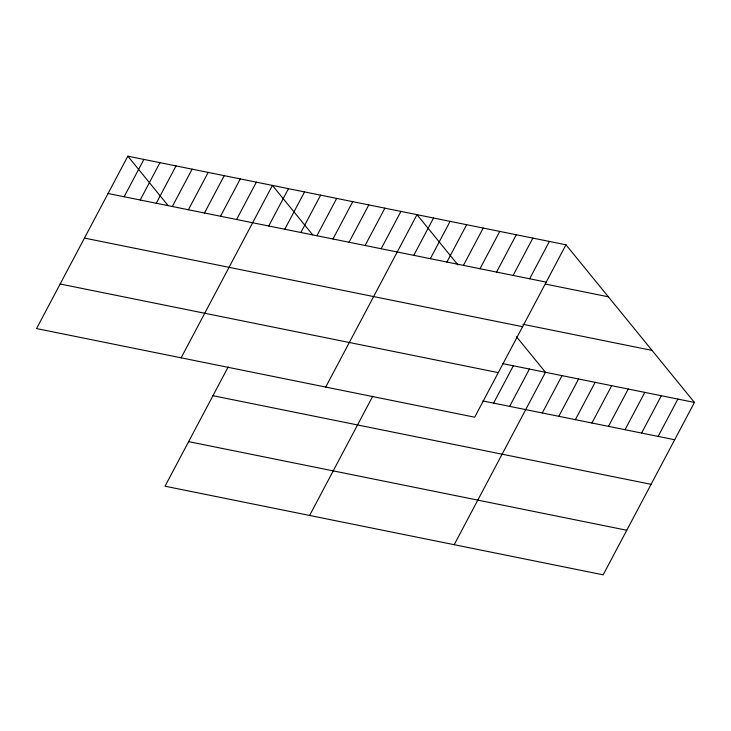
<?xml version="1.0" encoding="UTF-8"?>
<svg xmlns="http://www.w3.org/2000/svg" width="731" height="731" viewBox="0 0 731 731"><rect width="100%" height="100%" fill="white"/><g stroke="black" fill="none" stroke-linecap="round" stroke-linejoin="round"><path stroke-width="1.1" d="M127.834 156.169L36.55 328.575L474.684 417.2L565.968 244.794L127.834 156.169L168.112 205.585M124.133 196.758L143.897 159.422M140.197 200.002L159.961 162.675M156.26 203.255L176.025 165.919M172.324 206.498L192.098 169.172M188.397 209.751L208.161 172.415M204.461 213.004L224.225 175.668M220.524 216.248L240.289 178.921M236.588 219.501L256.353 182.165M181.133 357.825L272.416 185.418L312.694 234.834M268.716 225.998L288.48 188.671M284.779 229.251L304.544 191.915M228.163 366.98L165.032 486.206L603.166 574.831L694.45 402.425L565.968 244.794M300.843 232.495L320.617 195.168M316.916 235.747L336.68 198.412M332.98 238.991L352.744 201.665M349.043 242.244L368.808 204.918M365.107 245.497L384.871 208.161M381.171 248.741L400.935 211.414M325.715 387.065L416.999 214.658L457.99 264.942M413.792 255.338L433.556 218.012M430.34 258.692L450.104 221.356M309.615 515.456L372.746 396.229M446.888 262.036L466.652 224.709M463.445 265.39L483.209 228.054M479.993 268.734L499.757 231.398M496.55 272.078L516.314 234.752M513.098 275.432L532.862 238.096M529.646 278.776L549.41 241.449M493.589 403.119L513.354 365.792M509.653 406.372L529.418 369.036M454.198 544.696L545.481 372.289L516.515 336.744M542.274 412.969L562.038 375.633M558.822 416.314L578.587 378.987M575.37 419.667L595.144 382.331M591.927 423.011L611.692 385.685M608.475 426.365L628.24 389.029M625.032 429.709L644.797 392.373M641.58 433.054L661.345 395.727M658.128 436.407L677.902 399.071M108.069 193.505L546.203 282.12M545.472 284.085L608.366 296.813M522.948 324.29L652.052 350.405M84.467 238.078L522.601 326.702M502.645 363.627L694.45 402.425M60.152 284.003L498.286 372.627M482.88 400.953L674.686 439.751M212.949 395.709L651.083 484.324M188.635 441.634L626.769 530.249"/></g></svg>
